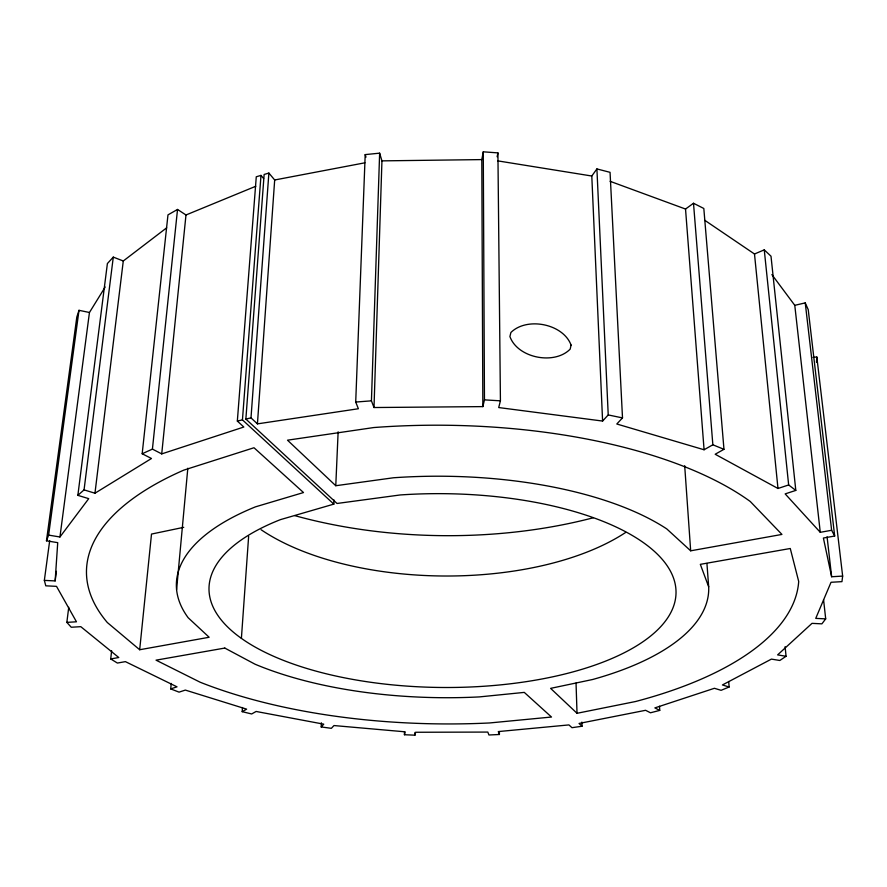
<?xml version="1.0" encoding="UTF-8"?>
<svg xmlns="http://www.w3.org/2000/svg" width="887" height="887" viewBox="0 0 887 887"><rect width="100%" height="100%" fill="white"/><g stroke="black" fill="none" stroke-linecap="round" stroke-linejoin="round"><path stroke-width="1.33" d="M404.494 731.986L404.439 734.735L414.928 735.179L414.972 732.429M610.079 181.303L685.529 209.044L693.501 203.256L703.823 208.489L723.969 449.321L712.849 444.786L704.078 449.764L616.798 423.997L622.508 417.91L610.056 172.333L596.907 168.929L608.227 414.928L602.595 421.059L498.705 407.554L500.423 400.824L497.917 152.886L483.282 151.821L484.457 399.871L482.85 406.612L374.004 407.532L381.942 160.869L379.636 153.163L365.2 154.604L355.709 402.055L358.381 408.741L257.43 423.875L250.999 417.877L268.883 173.065L264.138 174.462L245.865 419.074L337.027 503.472L400.214 494.957A233.525 96.916 0.5 0 1 673.532 606.375A233.525 96.916 0.5 0 1 335.729 675.994A233.525 96.916 0.5 0 1 280.414 519.638L333.834 504.126L334.022 500.002M374.004 407.532L371.431 400.835L379.636 153.163M335.774 485.721L287.499 440.185L373.793 427.545A356.208 149.349 0.5 0 1 750.258 501.488L781.946 534.429L690.674 550.816L666.78 528.918A266.189 110.731 0.5 0 0 393.473 477.771L335.774 485.721L338.135 431.814M404.439 734.735L405.137 731.819L333.978 725.555L331.372 728.327L321.205 726.952L321.382 722.827M49.694 540.649L44.35 580.386L55.149 580.918L57.722 542.656L46.468 540.815L76.814 317.047L78.998 310.317L89.454 312.49L105.187 287.033M321.205 726.952L323.766 724.169L256.121 711.463L251.664 713.968L242.184 711.662L242.473 707.516M241.397 638.374L248.637 536.369M257.43 423.875L274.682 179.983L268.883 173.065M816.45 362.284L816.827 357.029L812.991 357.328M333.834 504.126L242.45 419.873L260.989 175.393L256.276 176.779L237.339 421.07L243.836 427.024L161.722 453.9L152.42 449.11L142.175 453.756L167.976 214.876L177.533 209.443L185.982 214.987L255.789 186.259M242.184 711.662L246.619 709.145L185.339 690.086L179.063 692.137L170.725 688.911L171.224 683.411M176.591 589.578L187.822 468.225M161.722 453.9L185.982 214.987M139.68 649.739L107.338 622.541A356.208 149.349 0.5 0 1 183.775 470.132L254.004 447.747L303.509 492.551L255.445 506.854A266.189 110.731 0.5 0 0 188.166 617.74L209.155 637.265L139.68 649.739L151.511 534.063L183.742 527.322M152.42 449.11L177.533 209.443M170.725 688.911L177.001 686.837L125.411 661.635L117.394 663.055L110.72 658.952L111.629 650.736M46.468 540.815L48.619 535.116L59.939 536.979L88.722 498.649L77.856 495.356L84.054 489.879L94.964 493.216L123.282 260.989L166.667 227.826M816.827 357.029L842.65 576.095L841.963 581.639L831.03 582.282L815.741 618.383L825.697 618.871L823.568 599.701M110.72 658.952L118.769 657.511L80.795 626.677L71.237 627.242L66.847 622.375L68.742 607.285M84.054 489.879L113.292 257.119L123.282 260.989M77.856 495.356L107.394 263.539L113.292 257.119M59.939 536.979L89.454 312.49M55.149 580.918L56.402 571.328M48.619 535.116L78.998 310.317M482.85 406.612L481.807 159.593L483.282 151.821M497.13 156.766L497.917 152.886M414.928 735.179L415.67 732.263L487.795 732.074L488.959 734.99L499.414 734.491L499.392 731.742M602.595 421.059L591.795 176.014L596.907 168.929M825.697 618.871L821.894 623.849L812.004 623.361L777.611 654.894L786.059 656.28L785.117 646.667M786.059 656.28L779.828 660.482L771.413 659.108L722.428 684.952L729.125 687.004L728.693 681.504M94.964 493.216L151.477 458.501L142.175 453.756M723.969 449.321L715.177 454.244L777.977 488.482L788.654 484.956L795.805 490.411L785.161 493.893L820.275 532.311L831.629 530.282L834.678 536.025L823.391 538.032L831.64 576.75L842.65 576.095M704.855 220.353L754.493 253.992L764.261 249.857L771.003 256.21L795.805 490.411M729.125 687.004L721.098 690.319L714.401 688.29L654.883 707.893L659.751 710.398L659.507 706.263M659.751 710.398L650.47 712.782L645.592 710.299L579.034 723.459L582.027 726.242L571.971 727.684L568.933 724.912L498.294 731.575L499.414 734.491M237.339 421.07L242.45 419.873M245.865 419.074L250.999 417.877M771.878 274.582L794.774 305.316L805.241 302.899L808.234 309.663L834.678 536.025M577.027 713.292L635.469 701.539A356.208 149.349 0.5 0 0 798.699 581.462L790.273 548.499L700.331 564.343L708.68 586.817A266.189 110.731 0.5 0 1 592.516 679.531L550.605 688.367L577.027 713.292L576.04 683.09M274.682 179.983L364.89 162.809M355.709 402.055L371.431 400.835M66.847 622.375L76.459 621.798L56.513 586.351L45.791 585.83L44.35 580.386M381.942 160.869L481.807 159.593M484.457 399.871L500.423 400.824M497.718 160.869L591.795 176.014M608.227 414.928L622.508 417.91M260.989 175.393L263.639 178.52M365.2 154.604L365.987 157.165M805.241 302.899L831.629 530.282M827.072 536.823L831.64 576.75M794.774 305.316L820.275 532.311M764.261 249.857L788.654 484.956M754.493 253.992L777.977 488.482M693.501 203.256L712.849 444.786M685.529 209.044L704.078 449.764M706.928 563.445L708.68 586.817M684.686 465.686L690.674 550.816M581.883 722.096L582.027 726.242M625.745 532.388A224.478 107.87 0.5 0 1 261.1 529.727M593.325 517.753A331.594 177.256 0.5 0 1 294.783 515.635M571.073 345.054L570.186 349.112C554.364 365.322 517.587 358.071 509.914 336.55L510.901 332.492C526.911 316.615 563.123 323.733 571.073 345.054M224.799 648.064L156.034 660.161L200.163 682.225A356.208 149.349 0.5 0 0 489.569 722.96L551.492 717.029L524.284 692.392L479.357 696.905A266.189 110.731 0.5 0 1 255.024 664.197L224.799 648.064"/></g></svg>
